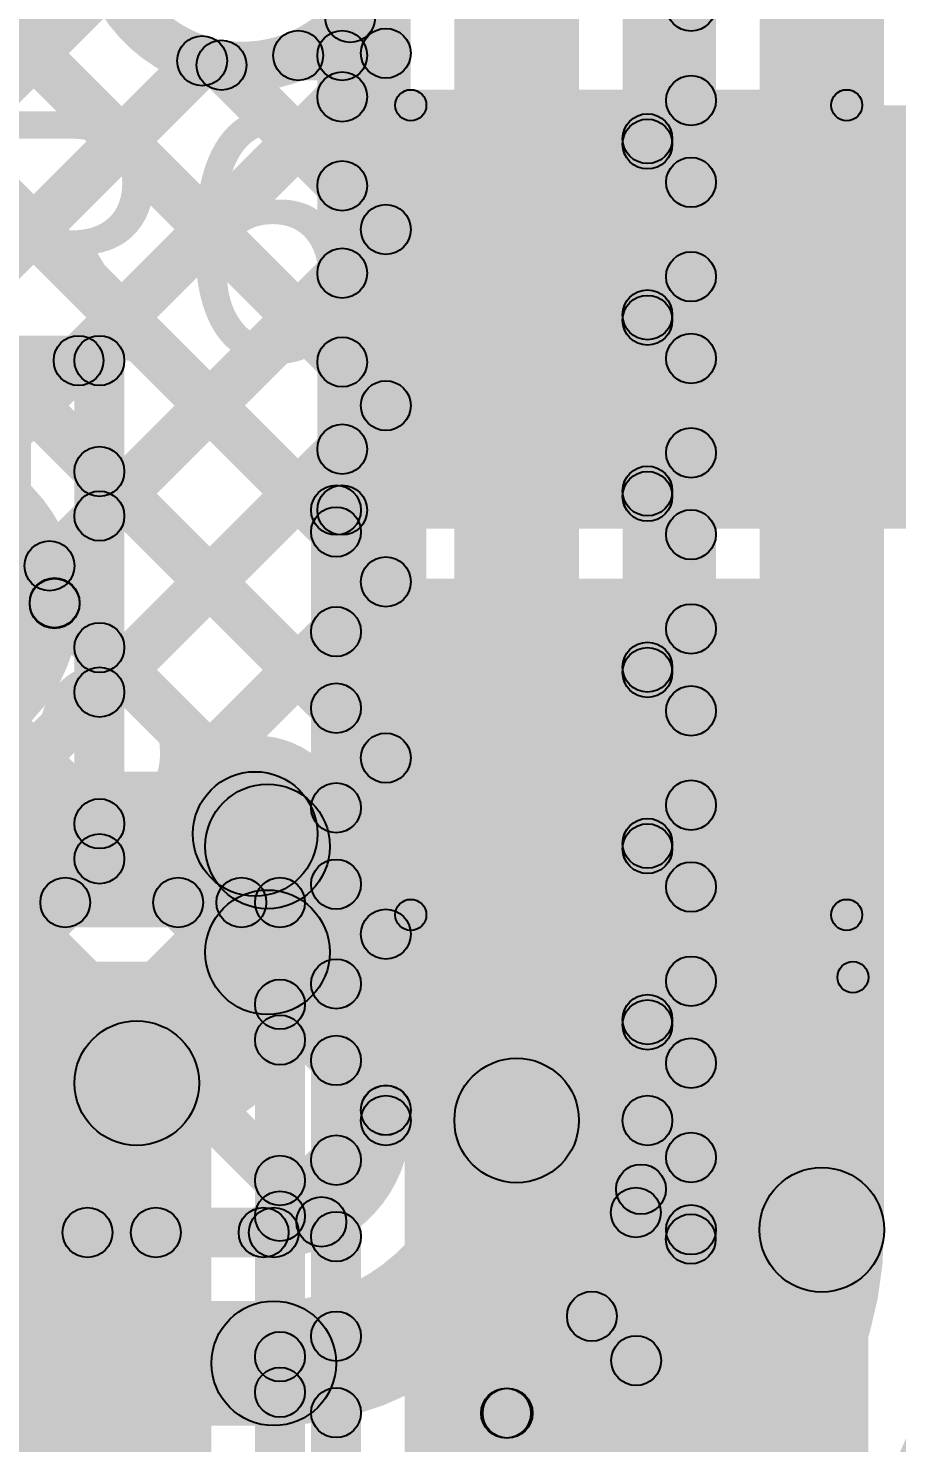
# Model space of a CAD drawing. Header units: millimetres. Extents: x 3.07 to 5.81, y 1.29 to 3.84.
# Drawn here: x 5.5146 to 5.654, y 1.5023 to 1.7294 of the extents above; entities that cross this region are included whole.
import ezdxf

# ---------------------------------------------------------------- set-up
doc = ezdxf.new("R2010")
doc.units = ezdxf.units.MM
doc.header["$MEASUREMENT"] = 0
for name, color, linetype in [('BottomLayer', 5, 'Continuous'), ('BottomSolder', 6, 'Continuous'), ('TopLayer', 1, 'Continuous'), ('TopOverlay', 2, 'Continuous'), ('TopPaste', 8, 'Continuous'), ('TopSolder', 216, 'Continuous'), ('ViaHoleLayer', 16, 'Continuous')]:
    doc.layers.add(name, color=color, linetype=linetype)

# ---------------------------------------------------------------- blocks, each defined once
blk = doc.blocks.new('RES0805_49')
at = {"layer": 'TopLayer'}
for points in [[(-0.06, 0.025), (-0.02, 0.025), (-0.02, -0.025), (-0.06, -0.025)], [(0.02, 0.025), (0.06, 0.025), (0.06, -0.025), (0.02, -0.025)]]:
    blk.add_hatch(color=1, dxfattribs=at).paths.add_polyline_path(points)
at = {"layer": 'TopOverlay'}
h = blk.add_hatch(color=2, dxfattribs=at)
edge = h.paths.add_edge_path()
edge.add_arc((-0.065, 0.035), 0.0025, 0, 360)
h = blk.add_hatch(color=2, dxfattribs=at)
edge = h.paths.add_edge_path()
edge.add_arc((-0.065, 0.035), 0.0025, 0, 360)
for points in [[(0.065, 0.0375), (0.065, 0.0325), (-0.065, 0.0325), (-0.065, 0.0375)], [(-0.0625, -0.035), (-0.0675, -0.035), (-0.0675, 0.035), (-0.0625, 0.035)], [(0.0675, -0.035), (0.0625, -0.035), (0.0625, 0.035), (0.0675, 0.035)], [(0.065, -0.0325), (0.065, -0.0375), (-0.065, -0.0375), (-0.065, -0.0325)]]:
    blk.add_hatch(color=2, dxfattribs=at).paths.add_polyline_path(points)
h = blk.add_hatch(color=2, dxfattribs=at)
edge = h.paths.add_edge_path()
edge.add_arc((0.065, 0.035), 0.0025, 0, 360)
h = blk.add_hatch(color=2, dxfattribs=at)
edge = h.paths.add_edge_path()
edge.add_arc((0.065, 0.035), 0.0025, 0, 360)
h = blk.add_hatch(color=2, dxfattribs=at)
edge = h.paths.add_edge_path()
edge.add_arc((-0.065, -0.035), 0.0025, 0, 360)
h = blk.add_hatch(color=2, dxfattribs=at)
edge = h.paths.add_edge_path()
edge.add_arc((-0.065, -0.035), 0.0025, 0, 360)
h = blk.add_hatch(color=2, dxfattribs=at)
edge = h.paths.add_edge_path()
edge.add_arc((0.065, -0.035), 0.0025, 0, 360)
h = blk.add_hatch(color=2, dxfattribs=at)
edge = h.paths.add_edge_path()
edge.add_arc((0.065, -0.035), 0.0025, 0, 360)
at = {"layer": 'TopPaste'}
for points in [[(-0.06, 0.025), (-0.02, 0.025), (-0.02, -0.025), (-0.06, -0.025)], [(0.02, 0.025), (0.06, 0.025), (0.06, -0.025), (0.02, -0.025)]]:
    blk.add_hatch(color=8, dxfattribs=at).paths.add_polyline_path(points)
at = {"layer": 'TopSolder'}
for points in [[(-0.064, 0.029), (-0.016, 0.029), (-0.016, -0.029), (-0.064, -0.029)], [(0.016, 0.029), (0.064, 0.029), (0.064, -0.029), (0.016, -0.029)]]:
    blk.add_hatch(color=216, dxfattribs=at).paths.add_polyline_path(points)
at = {"layer": 'TopOverlay'}
for centre in [(-0.065, 0.035), (-0.065, 0.035), (0.065, 0.035), (0.065, 0.035), (-0.065, -0.035), (-0.065, -0.035), (0.065, -0.035), (0.065, -0.035)]:
    blk.add_circle(centre, 0.0025, dxfattribs=at)
blk = doc.blocks.new('C__1206_98')
at = {"layer": 'TopLayer'}
for points in [[(-0.08, 0.035), (-0.02, 0.035), (-0.02, -0.035), (-0.08, -0.035)], [(0.02, 0.035), (0.08, 0.035), (0.08, -0.035), (0.02, -0.035)]]:
    blk.add_hatch(color=1, dxfattribs=at).paths.add_polyline_path(points)
at = {"layer": 'TopOverlay'}
h = blk.add_hatch(color=2, dxfattribs=at)
edge = h.paths.add_edge_path()
edge.add_arc((-0.087, 0.042), 0.0025, 0, 360)
h = blk.add_hatch(color=2, dxfattribs=at)
edge = h.paths.add_edge_path()
edge.add_arc((-0.087, 0.042), 0.0025, 0, 360)
for points in [[(-0.087, 0.0395), (-0.087, 0.0445), (0.087, 0.0445), (0.087, 0.0395)], [(-0.0845, -0.042), (-0.0895, -0.042), (-0.0895, 0.042), (-0.0845, 0.042)], [(0.0895, -0.042), (0.0845, -0.042), (0.0845, 0.042), (0.0895, 0.042)], [(-0.087, -0.0445), (-0.087, -0.0395), (0.087, -0.0395), (0.087, -0.0445)]]:
    blk.add_hatch(color=2, dxfattribs=at).paths.add_polyline_path(points)
h = blk.add_hatch(color=2, dxfattribs=at)
edge = h.paths.add_edge_path()
edge.add_arc((0.087, 0.042), 0.0025, 0, 360)
h = blk.add_hatch(color=2, dxfattribs=at)
edge = h.paths.add_edge_path()
edge.add_arc((0.087, 0.042), 0.0025, 0, 360)
h = blk.add_hatch(color=2, dxfattribs=at)
edge = h.paths.add_edge_path()
edge.add_arc((-0.087, -0.042), 0.0025, 0, 360)
h = blk.add_hatch(color=2, dxfattribs=at)
edge = h.paths.add_edge_path()
edge.add_arc((-0.087, -0.042), 0.0025, 0, 360)
h = blk.add_hatch(color=2, dxfattribs=at)
edge = h.paths.add_edge_path()
edge.add_arc((0.087, -0.042), 0.0025, 0, 360)
h = blk.add_hatch(color=2, dxfattribs=at)
edge = h.paths.add_edge_path()
edge.add_arc((0.087, -0.042), 0.0025, 0, 360)
at = {"layer": 'TopPaste'}
for points in [[(-0.08, 0.035), (-0.02, 0.035), (-0.02, -0.035), (-0.08, -0.035)], [(0.02, 0.035), (0.08, 0.035), (0.08, -0.035), (0.02, -0.035)]]:
    blk.add_hatch(color=8, dxfattribs=at).paths.add_polyline_path(points)
at = {"layer": 'TopSolder'}
for points in [[(-0.084, 0.039), (-0.016, 0.039), (-0.016, -0.039), (-0.084, -0.039)], [(0.016, 0.039), (0.084, 0.039), (0.084, -0.039), (0.016, -0.039)]]:
    blk.add_hatch(color=216, dxfattribs=at).paths.add_polyline_path(points)
at = {"layer": 'TopOverlay'}
for centre in [(-0.087, 0.042), (-0.087, 0.042), (0.087, 0.042), (0.087, 0.042), (-0.087, -0.042), (-0.087, -0.042), (0.087, -0.042), (0.087, -0.042)]:
    blk.add_circle(centre, 0.0025, dxfattribs=at)

msp = doc.modelspace()

# ---------------------------------------------------------------- hatches: boundary and pattern name
at = {"layer": 'BottomLayer'}
for points in [[(5.603, 1.554), (5.583, 1.554), (5.583, 1.959), (5.603, 1.959)], [(5.576, 1.554), (5.568, 1.554), (5.568, 1.83997), (5.576, 1.83997)], [(5.618, 1.554), (5.61, 1.554), (5.61, 1.83503), (5.618, 1.83503)], [(5.625, 1.53645), (5.617, 1.53645), (5.617, 1.82218), (5.625, 1.82218)], [(5.652, 1.53645), (5.632, 1.53645), (5.632, 1.82218), (5.652, 1.82218)], [(5.47295, 1.76217), (5.4786, 1.76783), (5.57483, 1.6716), (5.56917, 1.66595)], [(5.45217, 1.75466), (5.45783, 1.76032), (5.57483, 1.64332), (5.56917, 1.63766)], [(5.46892, 1.67317), (5.46327, 1.67883), (5.52494, 1.7405), (5.53059, 1.73484)], [(5.56343, 1.72826), (5.56909, 1.73391), (5.57483, 1.72817), (5.56917, 1.72251)], [(5.49721, 1.67317), (5.49155, 1.67883), (5.53968, 1.72696), (5.54534, 1.7213)], [(5.52549, 1.67317), (5.51983, 1.67883), (5.56917, 1.72817), (5.57483, 1.72251)], [(5.54279, 1.72061), (5.54844, 1.72627), (5.57483, 1.69989), (5.56917, 1.69423)], [(5.61683, 1.70794), (5.61117, 1.7136), (5.61817, 1.7206), (5.62383, 1.71494)], [(5.61117, 1.7088), (5.61683, 1.71445), (5.62383, 1.70745), (5.61817, 1.7018)], [(5.52883, 1.64822), (5.52317, 1.65388), (5.56917, 1.69988), (5.57483, 1.69422)], [(5.61683, 1.67966), (5.61117, 1.68531), (5.61817, 1.69231), (5.62383, 1.68666)], [(5.61117, 1.68051), (5.61683, 1.68617), (5.62383, 1.67917), (5.61817, 1.67351)], [(5.455, 1.672), (5.455, 1.68), (5.526, 1.68), (5.526, 1.672)], [(5.53, 1.596), (5.522, 1.596), (5.522, 1.676), (5.53, 1.676)], [(5.52883, 1.61994), (5.52317, 1.6256), (5.56917, 1.6716), (5.57483, 1.66594)], [(5.435, 1.607), (5.515, 1.607), (5.515, 1.665), (5.435, 1.665)], [(5.61683, 1.65137), (5.61117, 1.65703), (5.61817, 1.66403), (5.62383, 1.65837)], [(5.52317, 1.65538), (5.52883, 1.66103), (5.57483, 1.61503), (5.56917, 1.60938)], [(5.61117, 1.65223), (5.61683, 1.65789), (5.62383, 1.65089), (5.61817, 1.64523)], [(5.47034, 1.53317), (5.46469, 1.53883), (5.56917, 1.64331), (5.57483, 1.63766)], [(5.61683, 1.62309), (5.61117, 1.62874), (5.61817, 1.63574), (5.62383, 1.63009)], [(5.52317, 1.62709), (5.52883, 1.63275), (5.57483, 1.58675), (5.56917, 1.58109)], [(5.61117, 1.62395), (5.61683, 1.6296), (5.62383, 1.6226), (5.61817, 1.61695)], [(5.49863, 1.53317), (5.49297, 1.53883), (5.56917, 1.61503), (5.57483, 1.60937)], [(5.61683, 1.5948), (5.61117, 1.60046), (5.61817, 1.60746), (5.62383, 1.6018)], [(5.52317, 1.59881), (5.52883, 1.60447), (5.57483, 1.55847), (5.56917, 1.55281)], [(5.61117, 1.59566), (5.61683, 1.60132), (5.62383, 1.59432), (5.61817, 1.58866)], [(5.455, 1.592), (5.455, 1.6), (5.526, 1.6), (5.526, 1.592)], [(5.47224, 1.59317), (5.4779, 1.59883), (5.5379, 1.53883), (5.53224, 1.53317)], [(5.50053, 1.59317), (5.50618, 1.59883), (5.56448, 1.54053), (5.55882, 1.53488)], [(5.563, 1.581), (5.543, 1.581), (5.543, 1.598), (5.563, 1.598)], [(5.52691, 1.53317), (5.52126, 1.53883), (5.56917, 1.58674), (5.57483, 1.58109)], [(5.61683, 1.56652), (5.61117, 1.57218), (5.61817, 1.57918), (5.62383, 1.57352)], [(5.61117, 1.56738), (5.61683, 1.57303), (5.62383, 1.56603), (5.61817, 1.56038)], [(5.408, 1.55), (5.408, 1.57), (5.532, 1.57), (5.532, 1.55)], [(5.5552, 1.53317), (5.54954, 1.53883), (5.56917, 1.55846), (5.57483, 1.5528)], [(5.61498, 1.53638), (5.60932, 1.54204), (5.61817, 1.55089), (5.62383, 1.54523)], [(5.61014, 1.54012), (5.6158, 1.54578), (5.62379, 1.53779), (5.61813, 1.53213)], [(5.45091, 1.532), (5.45091, 1.54), (5.554, 1.54), (5.554, 1.532)], [(5.442, 1.505), (5.442, 1.525), (5.554, 1.525), (5.554, 1.505)], [(5.60227, 1.51972), (5.60792, 1.52537), (5.61502, 1.51827), (5.60937, 1.51262)]]:
    msp.add_hatch(color=5, dxfattribs=at).paths.add_polyline_path(points)
h = msp.add_hatch(color=5, dxfattribs=at)
edge = h.paths.add_edge_path()
edge.add_arc((5.56626, 1.73108), 0.004, 0, 360)
h = msp.add_hatch(color=5, dxfattribs=at)
edge = h.paths.add_edge_path()
edge.add_arc((5.621, 1.73291), 0.004, 0, 360)
h = msp.add_hatch(color=5, dxfattribs=at)
edge = h.paths.add_edge_path()
edge.add_arc((5.572, 1.72534), 0.004, 0, 360)
h = msp.add_hatch(color=5, dxfattribs=at)
edge = h.paths.add_edge_path()
edge.add_arc((5.572, 1.72534), 0.004, 0, 360)
h = msp.add_hatch(color=5, dxfattribs=at)
edge = h.paths.add_edge_path()
edge.add_arc((5.54251, 1.72413), 0.004, 0, 360)
h = msp.add_hatch(color=5, dxfattribs=at)
edge = h.paths.add_edge_path()
edge.add_arc((5.54562, 1.72344), 0.004, 0, 360)
h = msp.add_hatch(color=5, dxfattribs=at)
edge = h.paths.add_edge_path()
edge.add_arc((5.621, 1.71777), 0.004, 0, 360)
h = msp.add_hatch(color=5, dxfattribs=at)
edge = h.paths.add_edge_path()
edge.add_arc((5.614, 1.71163), 0.004, 0, 360)
h = msp.add_hatch(color=5, dxfattribs=at)
edge = h.paths.add_edge_path()
edge.add_arc((5.614, 1.71077), 0.004, 0, 360)
h = msp.add_hatch(color=5, dxfattribs=at)
edge = h.paths.add_edge_path()
edge.add_arc((5.621, 1.70463), 0.004, 0, 360)
h = msp.add_hatch(color=5, dxfattribs=at)
edge = h.paths.add_edge_path()
edge.add_arc((5.572, 1.69706), 0.004, 0, 360)
h = msp.add_hatch(color=5, dxfattribs=at)
edge = h.paths.add_edge_path()
edge.add_arc((5.572, 1.69705), 0.004, 0, 360)
h = msp.add_hatch(color=5, dxfattribs=at)
edge = h.paths.add_edge_path()
edge.add_arc((5.621, 1.68948), 0.004, 0, 360)
h = msp.add_hatch(color=5, dxfattribs=at)
edge = h.paths.add_edge_path()
edge.add_arc((5.614, 1.68334), 0.004, 0, 360)
h = msp.add_hatch(color=5, dxfattribs=at)
edge = h.paths.add_edge_path()
edge.add_arc((5.614, 1.68248), 0.004, 0, 360)
h = msp.add_hatch(color=5, dxfattribs=at)
edge = h.paths.add_edge_path()
edge.add_arc((5.52266, 1.676), 0.004, 0, 360)
h = msp.add_hatch(color=5, dxfattribs=at)
edge = h.paths.add_edge_path()
edge.add_arc((5.526, 1.676), 0.004, 0, 360)
h = msp.add_hatch(color=5, dxfattribs=at)
edge = h.paths.add_edge_path()
edge.add_arc((5.526, 1.676), 0.004, 0, 360)
h = msp.add_hatch(color=5, dxfattribs=at)
edge = h.paths.add_edge_path()
edge.add_arc((5.621, 1.67634), 0.004, 0, 360)
h = msp.add_hatch(color=5, dxfattribs=at)
edge = h.paths.add_edge_path()
edge.add_arc((5.572, 1.66877), 0.004, 0, 360)
h = msp.add_hatch(color=5, dxfattribs=at)
edge = h.paths.add_edge_path()
edge.add_arc((5.572, 1.66877), 0.004, 0, 360)
h = msp.add_hatch(color=5, dxfattribs=at)
edge = h.paths.add_edge_path()
edge.add_arc((5.621, 1.6612), 0.004, 0, 360)
h = msp.add_hatch(color=5, dxfattribs=at)
edge = h.paths.add_edge_path()
edge.add_arc((5.526, 1.6582), 0.004, 0, 360)
h = msp.add_hatch(color=5, dxfattribs=at)
edge = h.paths.add_edge_path()
edge.add_arc((5.614, 1.65506), 0.004, 0, 360)
h = msp.add_hatch(color=5, dxfattribs=at)
edge = h.paths.add_edge_path()
edge.add_arc((5.614, 1.6542), 0.004, 0, 360)
h = msp.add_hatch(color=5, dxfattribs=at)
edge = h.paths.add_edge_path()
edge.add_arc((5.526, 1.65105), 0.004, 0, 360)
h = msp.add_hatch(color=5, dxfattribs=at)
edge = h.paths.add_edge_path()
edge.add_arc((5.621, 1.64806), 0.004, 0, 360)
h = msp.add_hatch(color=5, dxfattribs=at)
edge = h.paths.add_edge_path()
edge.add_arc((5.572, 1.64049), 0.004, 0, 360)
h = msp.add_hatch(color=5, dxfattribs=at)
edge = h.paths.add_edge_path()
edge.add_arc((5.572, 1.64048), 0.004, 0, 360)
h = msp.add_hatch(color=5, dxfattribs=at)
edge = h.paths.add_edge_path()
edge.add_arc((5.621, 1.63292), 0.004, 0, 360)
h = msp.add_hatch(color=5, dxfattribs=at)
edge = h.paths.add_edge_path()
edge.add_arc((5.526, 1.62992), 0.004, 0, 360)
h = msp.add_hatch(color=5, dxfattribs=at)
edge = h.paths.add_edge_path()
edge.add_arc((5.614, 1.62677), 0.004, 0, 360)
h = msp.add_hatch(color=5, dxfattribs=at)
edge = h.paths.add_edge_path()
edge.add_arc((5.614, 1.62592), 0.004, 0, 360)
h = msp.add_hatch(color=5, dxfattribs=at)
edge = h.paths.add_edge_path()
edge.add_arc((5.526, 1.62277), 0.004, 0, 360)
h = msp.add_hatch(color=5, dxfattribs=at)
edge = h.paths.add_edge_path()
edge.add_arc((5.621, 1.61977), 0.004, 0, 360)
h = msp.add_hatch(color=5, dxfattribs=at)
edge = h.paths.add_edge_path()
edge.add_arc((5.572, 1.6122), 0.004, 0, 360)
h = msp.add_hatch(color=5, dxfattribs=at)
edge = h.paths.add_edge_path()
edge.add_arc((5.572, 1.6122), 0.004, 0, 360)
h = msp.add_hatch(color=5, dxfattribs=at)
edge = h.paths.add_edge_path()
edge.add_arc((5.551, 1.6), 0.01181, 0, 360)
h = msp.add_hatch(color=5, dxfattribs=at)
edge = h.paths.add_edge_path()
edge.add_arc((5.551, 1.6), 0.01, 0, 360)
h = msp.add_hatch(color=5, dxfattribs=at)
edge = h.paths.add_edge_path()
edge.add_arc((5.553, 1.598), 0.01, 0, 360)
h = msp.add_hatch(color=5, dxfattribs=at)
edge = h.paths.add_edge_path()
edge.add_arc((5.553, 1.598), 0.01, 0, 360)
h = msp.add_hatch(color=5, dxfattribs=at)
edge = h.paths.add_edge_path()
edge.add_arc((5.621, 1.60463), 0.004, 0, 360)
h = msp.add_hatch(color=5, dxfattribs=at)
edge = h.paths.add_edge_path()
edge.add_arc((5.526, 1.60164), 0.004, 0, 360)
h = msp.add_hatch(color=5, dxfattribs=at)
edge = h.paths.add_edge_path()
edge.add_arc((5.614, 1.59849), 0.004, 0, 360)
h = msp.add_hatch(color=5, dxfattribs=at)
edge = h.paths.add_edge_path()
edge.add_arc((5.614, 1.59763), 0.004, 0, 360)
h = msp.add_hatch(color=5, dxfattribs=at)
edge = h.paths.add_edge_path()
edge.add_arc((5.526, 1.596), 0.004, 0, 360)
h = msp.add_hatch(color=5, dxfattribs=at)
edge = h.paths.add_edge_path()
edge.add_arc((5.526, 1.596), 0.004, 0, 360)
h = msp.add_hatch(color=5, dxfattribs=at)
edge = h.paths.add_edge_path()
edge.add_arc((5.621, 1.59149), 0.004, 0, 360)
h = msp.add_hatch(color=5, dxfattribs=at)
edge = h.paths.add_edge_path()
edge.add_arc((5.553, 1.581), 0.01, 0, 360)
h = msp.add_hatch(color=5, dxfattribs=at)
edge = h.paths.add_edge_path()
edge.add_arc((5.553, 1.581), 0.01, 0, 360)
h = msp.add_hatch(color=5, dxfattribs=at)
edge = h.paths.add_edge_path()
edge.add_arc((5.572, 1.58392), 0.004, 0, 360)
h = msp.add_hatch(color=5, dxfattribs=at)
edge = h.paths.add_edge_path()
edge.add_arc((5.572, 1.58392), 0.004, 0, 360)
h = msp.add_hatch(color=5, dxfattribs=at)
edge = h.paths.add_edge_path()
edge.add_arc((5.621, 1.57635), 0.004, 0, 360)
h = msp.add_hatch(color=5, dxfattribs=at)
edge = h.paths.add_edge_path()
edge.add_arc((5.614, 1.5702), 0.004, 0, 360)
h = msp.add_hatch(color=5, dxfattribs=at)
edge = h.paths.add_edge_path()
edge.add_arc((5.614, 1.56935), 0.004, 0, 360)
h = msp.add_hatch(color=5, dxfattribs=at)
edge = h.paths.add_edge_path()
edge.add_arc((5.532, 1.56), 0.01, 0, 360)
h = msp.add_hatch(color=5, dxfattribs=at)
edge = h.paths.add_edge_path()
edge.add_arc((5.532, 1.56), 0.01, 0, 360)
h = msp.add_hatch(color=5, dxfattribs=at)
edge = h.paths.add_edge_path()
edge.add_arc((5.621, 1.5632), 0.004, 0, 360)
h = msp.add_hatch(color=5, dxfattribs=at)
edge = h.paths.add_edge_path()
edge.add_arc((5.593, 1.554), 0.01, 0, 360)
h = msp.add_hatch(color=5, dxfattribs=at)
edge = h.paths.add_edge_path()
edge.add_arc((5.593, 1.554), 0.01, 0, 360)
h = msp.add_hatch(color=5, dxfattribs=at)
edge = h.paths.add_edge_path()
edge.add_arc((5.572, 1.55564), 0.004, 0, 360)
h = msp.add_hatch(color=5, dxfattribs=at)
edge = h.paths.add_edge_path()
edge.add_arc((5.572, 1.55563), 0.004, 0, 360)
h = msp.add_hatch(color=5, dxfattribs=at)
edge = h.paths.add_edge_path()
edge.add_arc((5.572, 1.554), 0.004, 0, 360)
h = msp.add_hatch(color=5, dxfattribs=at)
edge = h.paths.add_edge_path()
edge.add_arc((5.572, 1.554), 0.004, 0, 360)
h = msp.add_hatch(color=5, dxfattribs=at)
edge = h.paths.add_edge_path()
edge.add_arc((5.614, 1.554), 0.004, 0, 360)
h = msp.add_hatch(color=5, dxfattribs=at)
edge = h.paths.add_edge_path()
edge.add_arc((5.614, 1.554), 0.004, 0, 360)
h = msp.add_hatch(color=5, dxfattribs=at)
edge = h.paths.add_edge_path()
edge.add_arc((5.621, 1.54806), 0.004, 0, 360)
h = msp.add_hatch(color=5, dxfattribs=at)
edge = h.paths.add_edge_path()
edge.add_arc((5.61297, 1.54295), 0.004, 0, 360)
h = msp.add_hatch(color=5, dxfattribs=at)
edge = h.paths.add_edge_path()
edge.add_arc((5.642, 1.53645), 0.01, 0, 360)
h = msp.add_hatch(color=5, dxfattribs=at)
edge = h.paths.add_edge_path()
edge.add_arc((5.642, 1.53645), 0.01, 0, 360)
h = msp.add_hatch(color=5, dxfattribs=at)
edge = h.paths.add_edge_path()
edge.add_arc((5.61215, 1.53921), 0.004, 0, 360)
h = msp.add_hatch(color=5, dxfattribs=at)
edge = h.paths.add_edge_path()
edge.add_arc((5.52408, 1.536), 0.004, 0, 360)
h = msp.add_hatch(color=5, dxfattribs=at)
edge = h.paths.add_edge_path()
edge.add_arc((5.53507, 1.536), 0.004, 0, 360)
h = msp.add_hatch(color=5, dxfattribs=at)
edge = h.paths.add_edge_path()
edge.add_arc((5.55237, 1.536), 0.004, 0, 360)
h = msp.add_hatch(color=5, dxfattribs=at)
edge = h.paths.add_edge_path()
edge.add_arc((5.554, 1.536), 0.004, 0, 360)
h = msp.add_hatch(color=5, dxfattribs=at)
edge = h.paths.add_edge_path()
edge.add_arc((5.554, 1.536), 0.004, 0, 360)
h = msp.add_hatch(color=5, dxfattribs=at)
edge = h.paths.add_edge_path()
edge.add_arc((5.56165, 1.53771), 0.004, 0, 360)
h = msp.add_hatch(color=5, dxfattribs=at)
edge = h.paths.add_edge_path()
edge.add_arc((5.621, 1.53645), 0.004, 0, 360)
h = msp.add_hatch(color=5, dxfattribs=at)
edge = h.paths.add_edge_path()
edge.add_arc((5.621, 1.53645), 0.004, 0, 360)
h = msp.add_hatch(color=5, dxfattribs=at)
edge = h.paths.add_edge_path()
edge.add_arc((5.62096, 1.53496), 0.004, 0, 360)
h = msp.add_hatch(color=5, dxfattribs=at)
edge = h.paths.add_edge_path()
edge.add_arc((5.60509, 1.52255), 0.004, 0, 360)
h = msp.add_hatch(color=5, dxfattribs=at)
edge = h.paths.add_edge_path()
edge.add_arc((5.554, 1.515), 0.01, 0, 360)
h = msp.add_hatch(color=5, dxfattribs=at)
edge = h.paths.add_edge_path()
edge.add_arc((5.554, 1.515), 0.01, 0, 360)
h = msp.add_hatch(color=5, dxfattribs=at)
edge = h.paths.add_edge_path()
edge.add_arc((5.61219, 1.51544), 0.004, 0, 360)
h = msp.add_hatch(color=5, dxfattribs=at)
edge = h.paths.add_edge_path()
edge.add_arc((5.5913, 1.507), 0.004, 0, 360)
h = msp.add_hatch(color=5, dxfattribs=at)
edge = h.paths.add_edge_path()
edge.add_arc((5.59155, 1.507), 0.004, 0, 360)
at = {"layer": 'BottomSolder'}
h = msp.add_hatch(color=6, dxfattribs=at)
edge = h.paths.add_edge_path()
edge.add_arc((5.551, 1.6), 0.01581, 0, 360)
at = {"layer": 'TopLayer'}
for points in [[(5.42422, 1.75433), (5.42988, 1.75998), (5.56683, 1.62303), (5.56117, 1.61738)], [(5.45266, 1.75417), (5.45832, 1.75983), (5.56683, 1.65132), (5.56117, 1.64566)], [(5.48095, 1.75417), (5.4866, 1.75983), (5.56783, 1.6786), (5.56217, 1.67295)], [(5.45353, 1.65778), (5.44787, 1.66343), (5.52494, 1.7405), (5.53059, 1.73484)], [(5.55791, 1.721), (5.55791, 1.729), (5.565, 1.729), (5.565, 1.721)], [(5.47961, 1.65557), (5.47395, 1.66123), (5.53968, 1.72696), (5.54534, 1.7213)], [(5.54279, 1.72061), (5.54844, 1.72627), (5.56783, 1.70689), (5.56217, 1.70123)], [(5.569, 1.652), (5.561, 1.652), (5.561, 1.725), (5.569, 1.725)], [(5.50756, 1.65524), (5.50191, 1.6609), (5.56217, 1.72117), (5.56783, 1.71551)], [(5.576, 1.649), (5.698, 1.649), (5.698, 1.717), (5.576, 1.717)], [(5.52082, 1.64022), (5.51517, 1.64588), (5.56217, 1.69288), (5.56783, 1.68722)], [(5.49506, 1.58617), (5.4894, 1.59183), (5.56217, 1.6646), (5.56783, 1.65894)], [(5.568, 1.49547), (5.56, 1.49547), (5.56, 1.652), (5.568, 1.652)], [(5.51598, 1.63428), (5.52164, 1.63994), (5.56683, 1.59475), (5.56117, 1.58909)], [(5.575, 1.493), (5.648, 1.493), (5.648, 1.641), (5.575, 1.641)], [(5.52334, 1.58617), (5.51769, 1.59183), (5.56117, 1.63531), (5.56683, 1.62966)], [(5.5064, 1.61559), (5.51205, 1.62124), (5.54147, 1.59183), (5.53581, 1.58617)], [(5.44118, 1.59), (5.44118, 1.61), (5.551, 1.61), (5.551, 1.59)], [(5.55163, 1.58617), (5.54597, 1.59183), (5.56117, 1.60703), (5.56683, 1.60137)], [(5.406, 1.585), (5.406, 1.593), (5.555, 1.593), (5.555, 1.585)], [(5.559, 1.49279), (5.551, 1.49279), (5.551, 1.589), (5.559, 1.589)], [(5.55783, 1.56409), (5.55217, 1.56974), (5.56117, 1.57874), (5.56683, 1.57309)], [(5.417, 1.495), (5.544, 1.495), (5.544, 1.578), (5.417, 1.578)], [(5.55217, 1.56981), (5.55783, 1.57547), (5.56683, 1.56647), (5.56117, 1.56081)], [(5.55783, 1.5358), (5.55217, 1.54146), (5.56117, 1.55046), (5.56683, 1.5448)], [(5.55217, 1.54153), (5.55783, 1.54718), (5.56683, 1.53818), (5.56117, 1.53253)], [(5.55783, 1.50752), (5.55217, 1.51318), (5.56117, 1.52218), (5.56683, 1.51652)], [(5.55217, 1.51324), (5.55783, 1.5189), (5.56683, 1.5099), (5.56117, 1.50424)]]:
    msp.add_hatch(color=1, dxfattribs=at).paths.add_polyline_path(points)
h = msp.add_hatch(color=1, dxfattribs=at)
edge = h.paths.add_edge_path()
edge.add_arc((5.55791, 1.725), 0.004, 0, 360)
h = msp.add_hatch(color=1, dxfattribs=at)
edge = h.paths.add_edge_path()
edge.add_arc((5.55791, 1.725), 0.004, 0, 360)
h = msp.add_hatch(color=1, dxfattribs=at)
edge = h.paths.add_edge_path()
edge.add_arc((5.565, 1.725), 0.004, 0, 360)
h = msp.add_hatch(color=1, dxfattribs=at)
edge = h.paths.add_edge_path()
edge.add_arc((5.565, 1.725), 0.004, 0, 360)
h = msp.add_hatch(color=1, dxfattribs=at)
edge = h.paths.add_edge_path()
edge.add_arc((5.54251, 1.72413), 0.004, 0, 360)
h = msp.add_hatch(color=1, dxfattribs=at)
edge = h.paths.add_edge_path()
edge.add_arc((5.54562, 1.72344), 0.004, 0, 360)
h = msp.add_hatch(color=1, dxfattribs=at)
edge = h.paths.add_edge_path()
edge.add_arc((5.565, 1.71834), 0.004, 0, 360)
h = msp.add_hatch(color=1, dxfattribs=at)
edge = h.paths.add_edge_path()
edge.add_arc((5.565, 1.70406), 0.004, 0, 360)
h = msp.add_hatch(color=1, dxfattribs=at)
edge = h.paths.add_edge_path()
edge.add_arc((5.565, 1.69005), 0.004, 0, 360)
h = msp.add_hatch(color=1, dxfattribs=at)
edge = h.paths.add_edge_path()
edge.add_arc((5.565, 1.67577), 0.004, 0, 360)
h = msp.add_hatch(color=1, dxfattribs=at)
edge = h.paths.add_edge_path()
edge.add_arc((5.565, 1.66177), 0.004, 0, 360)
h = msp.add_hatch(color=1, dxfattribs=at)
edge = h.paths.add_edge_path()
edge.add_arc((5.564, 1.652), 0.004, 0, 360)
h = msp.add_hatch(color=1, dxfattribs=at)
edge = h.paths.add_edge_path()
edge.add_arc((5.565, 1.652), 0.004, 0, 360)
h = msp.add_hatch(color=1, dxfattribs=at)
edge = h.paths.add_edge_path()
edge.add_arc((5.564, 1.64849), 0.004, 0, 360)
h = msp.add_hatch(color=1, dxfattribs=at)
edge = h.paths.add_edge_path()
edge.add_arc((5.51799, 1.64305), 0.004, 0, 360)
h = msp.add_hatch(color=1, dxfattribs=at)
edge = h.paths.add_edge_path()
edge.add_arc((5.51881, 1.63711), 0.004, 0, 360)
h = msp.add_hatch(color=1, dxfattribs=at)
edge = h.paths.add_edge_path()
edge.add_arc((5.51881, 1.637), 0.004, 0, 360)
h = msp.add_hatch(color=1, dxfattribs=at)
edge = h.paths.add_edge_path()
edge.add_arc((5.51881, 1.637), 0.004, 0, 360)
h = msp.add_hatch(color=1, dxfattribs=at)
edge = h.paths.add_edge_path()
edge.add_arc((5.564, 1.63248), 0.004, 0, 360)
h = msp.add_hatch(color=1, dxfattribs=at)
edge = h.paths.add_edge_path()
edge.add_arc((5.564, 1.6202), 0.004, 0, 360)
h = msp.add_hatch(color=1, dxfattribs=at)
edge = h.paths.add_edge_path()
edge.add_arc((5.551, 1.6), 0.01181, 0, 360)
h = msp.add_hatch(color=1, dxfattribs=at)
edge = h.paths.add_edge_path()
edge.add_arc((5.551, 1.6), 0.01, 0, 360)
h = msp.add_hatch(color=1, dxfattribs=at)
edge = h.paths.add_edge_path()
edge.add_arc((5.564, 1.6042), 0.004, 0, 360)
h = msp.add_hatch(color=1, dxfattribs=at)
edge = h.paths.add_edge_path()
edge.add_arc((5.564, 1.59192), 0.004, 0, 360)
h = msp.add_hatch(color=1, dxfattribs=at)
edge = h.paths.add_edge_path()
edge.add_arc((5.52052, 1.589), 0.004, 0, 360)
h = msp.add_hatch(color=1, dxfattribs=at)
edge = h.paths.add_edge_path()
edge.add_arc((5.53864, 1.589), 0.004, 0, 360)
h = msp.add_hatch(color=1, dxfattribs=at)
edge = h.paths.add_edge_path()
edge.add_arc((5.5488, 1.589), 0.004, 0, 360)
h = msp.add_hatch(color=1, dxfattribs=at)
edge = h.paths.add_edge_path()
edge.add_arc((5.555, 1.589), 0.004, 0, 360)
h = msp.add_hatch(color=1, dxfattribs=at)
edge = h.paths.add_edge_path()
edge.add_arc((5.555, 1.589), 0.004, 0, 360)
h = msp.add_hatch(color=1, dxfattribs=at)
edge = h.paths.add_edge_path()
edge.add_arc((5.564, 1.57592), 0.004, 0, 360)
h = msp.add_hatch(color=1, dxfattribs=at)
edge = h.paths.add_edge_path()
edge.add_arc((5.555, 1.57264), 0.004, 0, 360)
h = msp.add_hatch(color=1, dxfattribs=at)
edge = h.paths.add_edge_path()
edge.add_arc((5.555, 1.56692), 0.004, 0, 360)
h = msp.add_hatch(color=1, dxfattribs=at)
edge = h.paths.add_edge_path()
edge.add_arc((5.564, 1.56364), 0.004, 0, 360)
h = msp.add_hatch(color=1, dxfattribs=at)
edge = h.paths.add_edge_path()
edge.add_arc((5.564, 1.54763), 0.004, 0, 360)
h = msp.add_hatch(color=1, dxfattribs=at)
edge = h.paths.add_edge_path()
edge.add_arc((5.555, 1.54435), 0.004, 0, 360)
h = msp.add_hatch(color=1, dxfattribs=at)
edge = h.paths.add_edge_path()
edge.add_arc((5.555, 1.53863), 0.004, 0, 360)
h = msp.add_hatch(color=1, dxfattribs=at)
edge = h.paths.add_edge_path()
edge.add_arc((5.564, 1.53535), 0.004, 0, 360)
h = msp.add_hatch(color=1, dxfattribs=at)
edge = h.paths.add_edge_path()
edge.add_arc((5.564, 1.51935), 0.004, 0, 360)
h = msp.add_hatch(color=1, dxfattribs=at)
edge = h.paths.add_edge_path()
edge.add_arc((5.555, 1.51607), 0.004, 0, 360)
h = msp.add_hatch(color=1, dxfattribs=at)
edge = h.paths.add_edge_path()
edge.add_arc((5.555, 1.51035), 0.004, 0, 360)
h = msp.add_hatch(color=1, dxfattribs=at)
edge = h.paths.add_edge_path()
edge.add_arc((5.564, 1.50707), 0.004, 0, 360)
at = {"layer": 'TopSolder'}
h = msp.add_hatch(color=216, dxfattribs=at)
edge = h.paths.add_edge_path()
edge.add_arc((5.551, 1.6), 0.01581, 0, 360)
at = {"layer": 'ViaHoleLayer'}
h = msp.add_hatch(color=16, dxfattribs=at)
edge = h.paths.add_edge_path()
edge.add_arc((5.551, 1.6), 0.00787, 0, 360)

# ---------------------------------------------------------------- linework, layer by layer
at = {"layer": 'BottomLayer'}
for points, const_width in [([(5.57181, 1.746, -1.223773), (5.528, 1.75491)], 0.008), ([(5.551, 1.6, -0.414214), (5.553, 1.598)], 0.02), ([(5.553, 1.581, -0.414214), (5.532, 1.56)], 0.02), ([(5.593, 1.554, -0.414214), (5.554, 1.515)], 0.02), ([(5.572, 1.554, -0.414214), (5.554, 1.536)], 0.008), ([(5.614, 1.554, -0.228878), (5.5913, 1.507)], 0.008), ([(5.642, 1.53645, -0.414214), (5.59155, 1.486)], 0.02), ([(5.621, 1.53645, -0.414214), (5.59155, 1.507)], 0.008), ([(5.671, 1.5294, -0.414214), (5.5936, 1.452)], 0.02), ([(5.692, 1.5294, -0.414214), (5.5936, 1.431)], 0.008)]:
    msp.add_lwpolyline(points, format="xyb", dxfattribs=dict(at, const_width=const_width))
for centre, radius in [((5.56626, 1.73108), 0.004), ((5.621, 1.73291), 0.004), ((5.572, 1.72534), 0.004), ((5.572, 1.72534), 0.004), ((5.54251, 1.72413), 0.004), ((5.54562, 1.72344), 0.004), ((5.621, 1.71777), 0.004), ((5.614, 1.71163), 0.004), ((5.614, 1.71077), 0.004), ((5.621, 1.70463), 0.004), ((5.572, 1.69706), 0.004), ((5.572, 1.69705), 0.004), ((5.621, 1.68948), 0.004), ((5.614, 1.68334), 0.004), ((5.614, 1.68248), 0.004), ((5.52266, 1.676), 0.004), ((5.526, 1.676), 0.004), ((5.526, 1.676), 0.004), ((5.621, 1.67634), 0.004), ((5.572, 1.66877), 0.004), ((5.572, 1.66877), 0.004), ((5.621, 1.6612), 0.004), ((5.526, 1.6582), 0.004), ((5.614, 1.65506), 0.004), ((5.614, 1.6542), 0.004), ((5.526, 1.65105), 0.004), ((5.621, 1.64806), 0.004), ((5.572, 1.64049), 0.004), ((5.572, 1.64048), 0.004), ((5.621, 1.63292), 0.004), ((5.526, 1.62992), 0.004), ((5.614, 1.62677), 0.004), ((5.614, 1.62592), 0.004), ((5.526, 1.62277), 0.004), ((5.621, 1.61977), 0.004), ((5.572, 1.6122), 0.004), ((5.572, 1.6122), 0.004), ((5.551, 1.6), 0.01), ((5.553, 1.598), 0.01), ((5.553, 1.598), 0.01), ((5.621, 1.60463), 0.004), ((5.526, 1.60164), 0.004), ((5.614, 1.59849), 0.004), ((5.614, 1.59763), 0.004), ((5.526, 1.596), 0.004), ((5.526, 1.596), 0.004), ((5.621, 1.59149), 0.004), ((5.553, 1.581), 0.01), ((5.553, 1.581), 0.01), ((5.572, 1.58392), 0.004), ((5.572, 1.58392), 0.004), ((5.621, 1.57635), 0.004), ((5.614, 1.5702), 0.004), ((5.614, 1.56935), 0.004), ((5.532, 1.56), 0.01), ((5.532, 1.56), 0.01), ((5.621, 1.5632), 0.004), ((5.593, 1.554), 0.01), ((5.593, 1.554), 0.01), ((5.572, 1.55564), 0.004), ((5.572, 1.55563), 0.004), ((5.572, 1.554), 0.004), ((5.572, 1.554), 0.004), ((5.614, 1.554), 0.004), ((5.614, 1.554), 0.004), ((5.621, 1.54806), 0.004), ((5.61297, 1.54295), 0.004), ((5.642, 1.53645), 0.01), ((5.642, 1.53645), 0.01), ((5.61215, 1.53921), 0.004), ((5.52408, 1.536), 0.004), ((5.53507, 1.536), 0.004), ((5.55237, 1.536), 0.004), ((5.554, 1.536), 0.004), ((5.554, 1.536), 0.004), ((5.56165, 1.53771), 0.004), ((5.621, 1.53645), 0.004), ((5.621, 1.53645), 0.004), ((5.62096, 1.53496), 0.004), ((5.60509, 1.52255), 0.004), ((5.554, 1.515), 0.01), ((5.554, 1.515), 0.01), ((5.61219, 1.51544), 0.004), ((5.5913, 1.507), 0.004), ((5.59155, 1.507), 0.004)]:
    msp.add_circle(centre, radius, dxfattribs=at)
at = {"layer": 'TopLayer', "const_width": 0.008}
for points in [[(5.55791, 1.725, -0.712079), (5.52902, 1.757)], [(5.48811, 1.6584, -0.521933), (5.51881, 1.637)], [(5.51881, 1.637, -0.551144), (5.4862, 1.6164)]]:
    msp.add_lwpolyline(points, format="xyb", dxfattribs=at)
at = {"layer": 'TopLayer'}
for centre, radius in [((5.55791, 1.725), 0.004), ((5.55791, 1.725), 0.004), ((5.565, 1.725), 0.004), ((5.565, 1.725), 0.004), ((5.54251, 1.72413), 0.004), ((5.54562, 1.72344), 0.004), ((5.565, 1.71834), 0.004), ((5.565, 1.70406), 0.004), ((5.565, 1.69005), 0.004), ((5.565, 1.67577), 0.004), ((5.565, 1.66177), 0.004), ((5.564, 1.652), 0.004), ((5.565, 1.652), 0.004), ((5.564, 1.64849), 0.004), ((5.51799, 1.64305), 0.004), ((5.51881, 1.63711), 0.004), ((5.51881, 1.637), 0.004), ((5.51881, 1.637), 0.004), ((5.564, 1.63248), 0.004), ((5.564, 1.6202), 0.004), ((5.551, 1.6), 0.01), ((5.564, 1.6042), 0.004), ((5.564, 1.59192), 0.004), ((5.52052, 1.589), 0.004), ((5.53864, 1.589), 0.004), ((5.5488, 1.589), 0.004), ((5.555, 1.589), 0.004), ((5.555, 1.589), 0.004), ((5.564, 1.57592), 0.004), ((5.555, 1.57264), 0.004), ((5.555, 1.56692), 0.004), ((5.564, 1.56364), 0.004), ((5.564, 1.54763), 0.004), ((5.555, 1.54435), 0.004), ((5.555, 1.53863), 0.004), ((5.564, 1.53535), 0.004), ((5.564, 1.51935), 0.004), ((5.555, 1.51607), 0.004), ((5.555, 1.51035), 0.004), ((5.564, 1.50707), 0.004)]:
    msp.add_circle(centre, radius, dxfattribs=at)

# ---------------------------------------------------------------- block references
at = {"rotation": 270}
msp.add_blockref('RES0805_49', (5.611, 1.652), dxfattribs=at)
msp.add_blockref('C__1206_98', (5.56, 1.535))

# ---------------------------------------------------------------- texts
at = {"layer": 'TopOverlay'}
for s, p in [('R6', (5.5, 1.676)), ('C9', (5.475, 1.587))]:
    msp.add_text(s, height=0.04, dxfattribs=at).set_placement(p)

doc.saveas('drawing.dxf')
